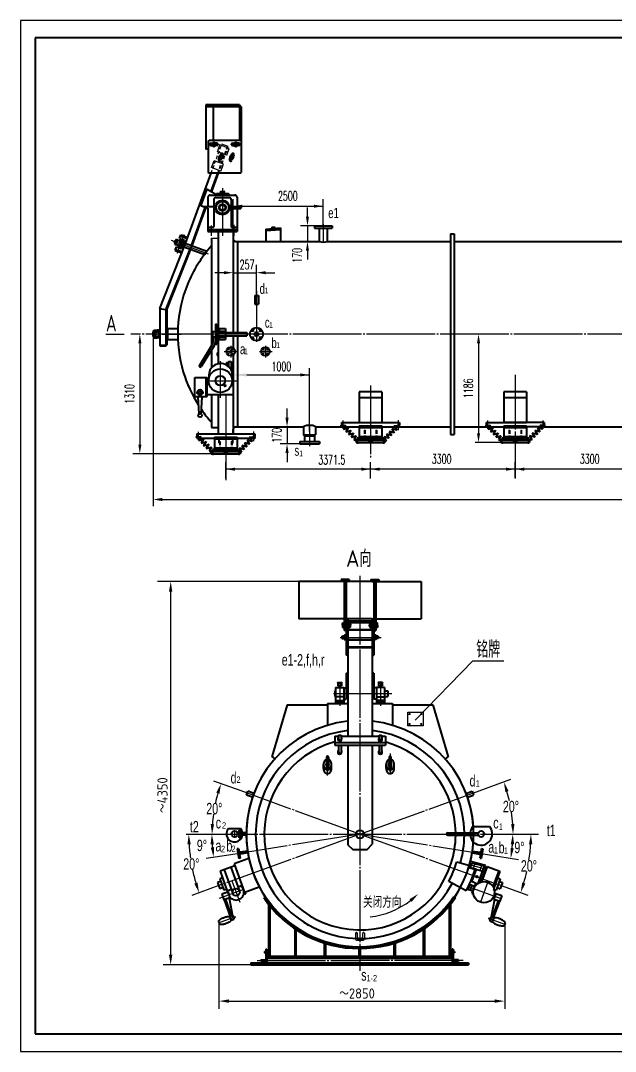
# Model space of a CAD drawing. Extents: x 102767 to 126430, y 41649 to 52939.
# Drawn here: x 102767 to 109279, y 41649 to 52939 of the extents above; entities that cross this region are included whole.
import ezdxf
from ezdxf.enums import TextEntityAlignment as Align

# ---------------------------------------------------------------- set-up
doc = ezdxf.new("R2010")
doc.units = 0
doc.header["$LTSCALE"] = 750
for name, pattern in [('CEN1', [0.825, 0.75, -0.025, 0.025, -0.025]), ('CENT3', [0.32, 0.2, -0.04, 0.04, -0.04]), ('CENTER', [1.075, 1, -0.025, 0.025, -0.025]), ('HIDDEN', [0.3125, 0.25, -0.0625]), ('HIDDEN3', [0.075, 0.05, -0.025]), ('PHANTOM', [1.125, 1, -0.025, 0.025, -0.025, 0.025, -0.025])]:
    doc.linetypes.add(name, pattern=pattern)
doc.layers.get('0').update_dxf_attribs({"linetype": 'CONTINUOUS'})
for name, color, linetype in [('4', 3, 'CONTINUOUS'), ('B', 7, 'CONTINUOUS'), ('C', 1, 'CENTER'), ('C1', 1, 'CEN1'), ('C3', 1, 'CENT3'), ('D', 4, 'PHANTOM'), ('E', 3, 'HIDDEN'), ('E3', 3, 'HIDDEN3')]:
    doc.layers.add(name, color=color, linetype=linetype)
for name, color, linetype, lineweight in [('7标注层', 4, 'CONTINUOUS', 25), ('A', 2, 'CONTINUOUS', 40), ('粗实线', 7, 'CONTINUOUS', 60), ('细实线', 3, 'CONTINUOUS', 30)]:
    doc.layers.add(name, color=color, linetype=linetype, lineweight=lineweight)
doc.styles.add('HZ', font='cztxt.shx', dxfattribs={"width": 0.7, "bigfont": 'hztxt.shx'})
doc.styles.add('TH_GBDIM', font='romans.shx', dxfattribs={"width": 0.8, "bigfont": 'gbcbig.shx'})
doc.styles.add('工程字', font='isocp.shx', dxfattribs={"bigfont": 'gbcbig.shx'})

# ---------------------------------------------------------------- blocks, each defined once
blk = doc.blocks.new('SECT3')
at = {"layer": 'B'}
blk.add_lwpolyline([(-8, 0), (-4, 0), (0, 0)], dxfattribs=at)

msp = doc.modelspace()

# ---------------------------------------------------------------- hatches: boundary and pattern name
at = {"layer": 'A'}
h = msp.add_hatch(dxfattribs=at)
h.set_pattern_fill('ANSI37', color=256, scale=40, style=0)
h.set_pattern_definition([(45, (103877.448, 47780.8376), (-3.535534, 3.535534), []), (135, (103877.448, 47780.8376), (-3.535534, -3.535534), [])])
h.paths.add_polyline_path([(104953, 51056), (104977, 51056), (104977, 51068), (104961, 51068, 0.271525)])
h.paths.add_polyline_path([(105001, 51056, 0.271525), (104993, 51068), (104977, 51068), (104977, 51056)])

# ---------------------------------------------------------------- linework, layer by layer
for p, q in [((106475, 48364), (106473, 48366)), ((106598, 48364), (106598, 48364)), ((106723, 48381), (106722, 48382)), ((108060, 48364), (108058, 48366)), ((108183, 48364), (108183, 48364)), ((108308, 48381), (108307, 48382)), ((104890, 48240), (104888, 48242)), ((105013, 48240), (105013, 48240)), ((105138, 48257), (105137, 48258))]:
    msp.add_line(p, q)
at = {"layer": '4'}
for p, q in [((126430, 52939), (102767, 52939)), ((102767, 52939), (102767, 41649)), ((102925, 41839), (102925, 52749)), ((107086, 45277), (107720, 45926)), ((107720, 45926), (108057, 45926)), ((102767, 41649), (126430, 41649))]:
    msp.add_line(p, q, dxfattribs=at)
at = {"layer": 'A'}
for p, q in [((126240, 52749), (102925, 52749)), ((102925, 52749), (102925, 41839)), ((104794, 52015), (104794, 51531)), ((105162, 52015), (104794, 52015)), ((105182, 51995), (104794, 51995)), ((104874, 51995), (104874, 51627)), ((105162, 52015), (105182, 51995)), ((105162, 52015), (105162, 51627)), ((105182, 51995), (105182, 51275)), ((104822, 51619), (104830, 51627)), ((104822, 51619), (104822, 51275)), ((105174, 51627), (104830, 51627)), ((105182, 51619), (105174, 51627)), ((104822, 51531), (104794, 51531)), ((104850, 51596), (104868, 51596)), ((104850, 51570), (104868, 51570)), ((104914, 51596), (104895, 51596)), ((104914, 51570), (104895, 51570)), ((105090, 51596), (105108, 51596)), ((105090, 51571), (105108, 51571)), ((105154, 51596), (105135, 51596)), ((105154, 51571), (105135, 51571)), ((104935, 51417), (104941, 51434)), ((104944, 51459), (104937, 51439)), ((104937, 51439), (104950, 51423)), ((104965, 51463), (104944, 51459)), ((104957, 51477), (104950, 51460)), ((104950, 51423), (104971, 51427)), ((104959, 51409), (104965, 51426)), ((104979, 51447), (104965, 51463)), ((104971, 51427), (104979, 51447)), ((104981, 51469), (104974, 51452)), ((105055, 51417), (105061, 51434)), ((105064, 51459), (105057, 51439)), ((105057, 51439), (105070, 51423)), ((105085, 51463), (105064, 51459)), ((105077, 51477), (105070, 51460)), ((105070, 51423), (105091, 51427)), ((105079, 51409), (105085, 51426)), ((105099, 51447), (105085, 51463)), ((105091, 51427), (105099, 51447)), ((105101, 51469), (105094, 51452)), ((104573, 50498), (104853, 51267)), ((104830, 51267), (104822, 51275)), ((105174, 51267), (104830, 51267)), ((104854, 51071), (104925, 51267)), ((104861, 51067), (104934, 51267)), ((105174, 51267), (105182, 51275)), ((104743, 50918), (104804, 51086)), ((104905, 51033), (104810, 51089)), ((104851, 51065), (104854, 51071)), ((104858, 51061), (104861, 51067)), ((104905, 51028), (104913, 51044)), ((104909, 51036), (105045, 51036)), ((104913, 51044), (105041, 51044)), ((104953, 51056), (105001, 51056)), ((104961, 51068), (104993, 51068)), ((104961, 51056), (104961, 51044)), ((104993, 51056), (104993, 51044)), ((105049, 51028), (105041, 51044)), ((104817, 51004), (104817, 50904)), ((104841, 51028), (105113, 51028)), ((104881, 50976), (104881, 50904)), ((104905, 51000), (105049, 51000)), ((105073, 50976), (105073, 50904)), ((105137, 51004), (105137, 50904)), ((104740, 50758), (104789, 50894)), ((104818, 50885), (104747, 50907)), ((104748, 50758), (104797, 50891)), ((104773, 50904), (104898, 50904)), ((104818, 50885), (104817, 50628)), ((104881, 50904), (104881, 50684)), ((105056, 50904), (105177, 50904)), ((105056, 50880), (105177, 50880)), ((105073, 50880), (105073, 50684)), ((105137, 50880), (105137, 50628)), ((105177, 50904), (105177, 50880)), ((104637, 50475), (104740, 50758)), ((104644, 50472), (104748, 50758)), ((104507, 50552), (104522, 50592)), ((104522, 50592), (104597, 50565)), ((104548, 50583), (104550, 50591)), ((104550, 50591), (104559, 50587)), ((104557, 50580), (104559, 50587)), ((104817, 50676), (104873, 50676)), ((104817, 50652), (105137, 50652)), ((104817, 50642), (105137, 50642)), ((104817, 50628), (105137, 50628)), ((104930, 50628), (104930, 49455)), ((104937, 50628), (105093, 50628)), ((105081, 50676), (105137, 50676)), ((105093, 50628), (105093, 49523)), ((105452, 50655), (105612, 50668)), ((105452, 50655), (105452, 50520)), ((105452, 50640), (105612, 50653)), ((105516, 50676), (105548, 50679)), ((105516, 50676), (105516, 50660)), ((105548, 50679), (105548, 50663)), ((105612, 50668), (105612, 50520)), ((105983, 50691), (105983, 50667)), ((105983, 50691), (106178, 50691)), ((105983, 50667), (106178, 50667)), ((106036, 50667), (106036, 50521)), ((106125, 50667), (106125, 50521)), ((106178, 50691), (106178, 50667)), ((107473, 50603), (107473, 48407)), ((107473, 50603), (107513, 50603)), ((107513, 50603), (107513, 48407)), ((104451, 50511), (104458, 50529)), ((104451, 50511), (104462, 50507)), ((104451, 50511), (104452, 50508)), ((104452, 50508), (104460, 50531)), ((104452, 50508), (104476, 50499)), ((104455, 50488), (104475, 50545)), ((104455, 50488), (104470, 50482)), ((104460, 50531), (104458, 50529)), ((104458, 50529), (104468, 50525)), ((104460, 50531), (104484, 50522)), ((104470, 50482), (104490, 50539)), ((104472, 50488), (104502, 50477)), ((104475, 50545), (104490, 50539)), ((104488, 50533), (104518, 50522)), ((104494, 50455), (104526, 50545)), ((104500, 50471), (104522, 50463)), ((104506, 50488), (104556, 50470)), ((104507, 50552), (104560, 50533)), ((104514, 50511), (104564, 50493)), ((104518, 50580), (104593, 50553)), ((104520, 50528), (104543, 50520)), ((104522, 50463), (104543, 50520)), ((104527, 50442), (104540, 50476)), ((104529, 50483), (104557, 50473)), ((104535, 50501), (104563, 50491)), ((104548, 50499), (104560, 50533)), ((104553, 50463), (104567, 50500)), ((104567, 50500), (104806, 50413)), ((104857, 50555), (104857, 50033)), ((104857, 50528), (104857, 49455)), ((105123, 50521), (106036, 50521)), ((105143, 50521), (105143, 49523)), ((106125, 50521), (107473, 50521)), ((107513, 50521), (110177, 50521)), ((104290, 49785), (104559, 50461)), ((104358, 49772), (104623, 50437)), ((104366, 49772), (104631, 50435)), ((104460, 50421), (104474, 50462)), ((104460, 50421), (104535, 50394)), ((104464, 50433), (104539, 50406)), ((104474, 50462), (104527, 50442)), ((104482, 50404), (104485, 50412)), ((104482, 50404), (104492, 50401)), ((104492, 50401), (104494, 50408)), ((104553, 50463), (104783, 50379)), ((104783, 50379), (104806, 50413)), ((105011, 50174), (105009, 50174)), ((104930, 50033), (104930, 49455)), ((104930, 50033), (104930, 49537)), ((105330, 49929), (105330, 49834)), ((105330, 49929), (105370, 49929)), ((105370, 49929), (105370, 49834)), ((105330, 49834), (105370, 49834)), ((104290, 49785), (104366, 49772)), ((104290, 49785), (104290, 49377)), ((104358, 49772), (104358, 49377)), ((104366, 49772), (104366, 49385)), ((104902, 49615), (104914, 49615)), ((104902, 49615), (104902, 49395)), ((104914, 49615), (104914, 49395)), ((104213, 49527), (104217, 49531)), ((104213, 49527), (104213, 49483)), ((104213, 49527), (104227, 49527)), ((104213, 49483), (104227, 49483)), ((104213, 49483), (104217, 49479)), ((104217, 49531), (104217, 49479)), ((104217, 49531), (104227, 49531)), ((104217, 49479), (104227, 49479)), ((104227, 49548), (104262, 49548)), ((104227, 49463), (104227, 49548)), ((104227, 49505), (104243, 49505)), ((104227, 49463), (104262, 49463)), ((104243, 49542), (104247, 49548)), ((104243, 49505), (104243, 49542)), ((104243, 49505), (104243, 49468)), ((104243, 49468), (104247, 49463)), ((104247, 49529), (104262, 49529)), ((104247, 49481), (104262, 49481)), ((104277, 49548), (104262, 49548)), ((104277, 49529), (104262, 49529)), ((104277, 49481), (104262, 49481)), ((104277, 49463), (104262, 49463)), ((104282, 49542), (104277, 49548)), ((104282, 49468), (104277, 49463)), ((104282, 49551), (104290, 49551)), ((104282, 49551), (104282, 49459)), ((104282, 49505), (104282, 49542)), ((104282, 49505), (104282, 49468)), ((104282, 49459), (104290, 49459)), ((104366, 49551), (104374, 49551)), ((104366, 49459), (104374, 49459)), ((104374, 49565), (104487, 49565)), ((104374, 49565), (104374, 49445)), ((104857, 49473), (104857, 49375)), ((104867, 49535), (104867, 49475)), ((104867, 49535), (104902, 49535)), ((104867, 49475), (104902, 49475)), ((104872, 49475), (104872, 49410)), ((104897, 49475), (104897, 49410)), ((104914, 49537), (105011, 49537)), ((104914, 49523), (105243, 49523)), ((104914, 49488), (105243, 49488)), ((104914, 49473), (105011, 49473)), ((104930, 49473), (104930, 49180)), ((104930, 49473), (104930, 49180)), ((104941, 49565), (105011, 49565)), ((104941, 49565), (104941, 49537)), ((104941, 49473), (104941, 49445)), ((105011, 49565), (105011, 49445)), ((105093, 49488), (105093, 49354)), ((105143, 49488), (105143, 48489)), ((105243, 49523), (105243, 49488)), ((104290, 49385), (104366, 49385)), ((104290, 49377), (104358, 49377)), ((104374, 49445), (104487, 49445)), ((104866, 49390), (104724, 49163)), ((104887, 49377), (104745, 49150)), ((104902, 49395), (104914, 49395)), ((104941, 49445), (105011, 49445)), ((104857, 49328), (104857, 49135)), ((104920, 49300), (104920, 49270)), ((104920, 49300), (104930, 49300)), ((104920, 49270), (104930, 49270)), ((104930, 49300), (104930, 49270)), ((105093, 49274), (105093, 48414)), ((105020, 49196), (105043, 49196)), ((105020, 49196), (105020, 49167)), ((105042, 49151), (105043, 49151)), ((105043, 49206), (105043, 49150)), ((105043, 49206), (105073, 49206)), ((105073, 49206), (105073, 49111)), ((104675, 49031), (104808, 49031)), ((104675, 48821), (104675, 49031)), ((104800, 48821), (104800, 49031)), ((104808, 48821), (104808, 49031)), ((104829, 49039), (104823, 48995)), ((105084, 49074), (105088, 48995)), ((104808, 48966), (104828, 48966)), ((105069, 48936), (105073, 48936)), ((105073, 48944), (105073, 48936)), ((104675, 48821), (104808, 48821)), ((104708, 48820), (104720, 48631)), ((104742, 48631), (104754, 48820)), ((104808, 48843), (105088, 48843)), ((104857, 48843), (104857, 48482)), ((104930, 48843), (104930, 48414)), ((104930, 48843), (104930, 48445)), ((106723, 48873), (106473, 48873)), ((106473, 48873), (106473, 48538)), ((106723, 48807), (106473, 48807)), ((106723, 48873), (106723, 48538)), ((108308, 48873), (108058, 48873)), ((108058, 48873), (108058, 48538)), ((108308, 48807), (108058, 48807)), ((108308, 48873), (108308, 48538)), ((104857, 48482), (104930, 48482)), ((105093, 48414), (105093, 48459)), ((105123, 48489), (105143, 48489)), ((105145, 48489), (105864, 48489)), ((105864, 48489), (105864, 48402)), ((105997, 48489), (105997, 48402)), ((105997, 48489), (106280, 48489)), ((106280, 48538), (106723, 48538)), ((106280, 48538), (106280, 48508)), ((106280, 48508), (106295, 48508)), ((106280, 48498), (106295, 48498)), ((106280, 48498), (106280, 48488)), ((106280, 48488), (106473, 48488)), ((106295, 48503), (106324, 48509)), ((106324, 48509), (106298, 48463)), ((106298, 48464), (106354, 48479)), ((106354, 48480), (106328, 48434)), ((106328, 48434), (106381, 48451)), ((106382, 48452), (106356, 48406)), ((106473, 48499), (106473, 48364)), ((106473, 48499), (106723, 48499)), ((106473, 48483), (106723, 48483)), ((106723, 48538), (106915, 48538)), ((106723, 48499), (106723, 48364)), ((106723, 48488), (106915, 48488)), ((106723, 48488), (106915, 48488)), ((106857, 48424), (106802, 48440)), ((106802, 48440), (106829, 48394)), ((106887, 48453), (106832, 48468)), ((106832, 48468), (106859, 48423)), ((106915, 48483), (106860, 48498)), ((106860, 48498), (106887, 48453)), ((106900, 48508), (106915, 48508)), ((106900, 48503), (106915, 48483)), ((106900, 48498), (106915, 48498)), ((106915, 48538), (106915, 48508)), ((106915, 48498), (106915, 48488)), ((106915, 48488), (107473, 48488)), ((107513, 48488), (107865, 48488)), ((107865, 48538), (107865, 48508)), ((107865, 48538), (108308, 48538)), ((107865, 48508), (107880, 48508)), ((107865, 48498), (107865, 48488)), ((107865, 48498), (107880, 48498)), ((107865, 48488), (108058, 48488)), ((107880, 48503), (107909, 48509)), ((107909, 48509), (107883, 48463)), ((107883, 48464), (107939, 48479)), ((107939, 48480), (107913, 48434)), ((107913, 48434), (107966, 48451)), ((107967, 48452), (107941, 48406)), ((108500, 48538), (108058, 48538)), ((108058, 48499), (108058, 48364)), ((108058, 48499), (108308, 48499)), ((108058, 48483), (108308, 48483)), ((108308, 48499), (108308, 48364)), ((108500, 48488), (108308, 48488)), ((108399, 48452), (108425, 48406)), ((108453, 48434), (108400, 48451)), ((108427, 48480), (108453, 48434)), ((108482, 48464), (108427, 48479)), ((108456, 48509), (108483, 48463)), ((108485, 48503), (108456, 48509)), ((108500, 48508), (108485, 48508)), ((108500, 48498), (108485, 48498)), ((108500, 48538), (108500, 48508)), ((108500, 48498), (108500, 48488)), ((108500, 48488), (109450, 48488)), ((104695, 48414), (104695, 48384)), ((104695, 48414), (105138, 48414)), ((104695, 48384), (104710, 48384)), ((104695, 48374), (104695, 48364)), ((104695, 48374), (104710, 48374)), ((104695, 48364), (104888, 48364)), ((104710, 48379), (104739, 48385)), ((104739, 48385), (104713, 48339)), ((104713, 48340), (104769, 48355)), ((104769, 48356), (104743, 48310)), ((104743, 48310), (104796, 48327)), ((104797, 48328), (104771, 48282)), ((104888, 48375), (105138, 48375)), ((104888, 48375), (104888, 48240)), ((104888, 48359), (105138, 48359)), ((104938, 48375), (104938, 48312)), ((105088, 48375), (105088, 48312)), ((105138, 48414), (105330, 48414)), ((105138, 48375), (105138, 48240)), ((105138, 48364), (105330, 48364)), ((105138, 48364), (105330, 48364)), ((105247, 48344), (105274, 48299)), ((105302, 48329), (105247, 48344)), ((105275, 48374), (105302, 48329)), ((105330, 48359), (105275, 48374)), ((105315, 48384), (105330, 48384)), ((105315, 48379), (105330, 48359)), ((105315, 48374), (105330, 48374)), ((105330, 48414), (105330, 48384)), ((105330, 48374), (105330, 48364)), ((105823, 48330), (106038, 48330)), ((105823, 48330), (105823, 48304)), ((105864, 48402), (105997, 48402)), ((105877, 48390), (105864, 48402)), ((105877, 48390), (105877, 48330)), ((105877, 48390), (105985, 48390)), ((105985, 48390), (105997, 48402)), ((105985, 48390), (105985, 48330)), ((106038, 48330), (106038, 48304)), ((106356, 48407), (106411, 48422)), ((106412, 48423), (106385, 48377)), ((106385, 48376), (106441, 48391)), ((106441, 48392), (106415, 48346)), ((106415, 48346), (106455, 48339)), ((106440, 48354), (106578, 48354)), ((106440, 48354), (106440, 48319)), ((106473, 48382), (106723, 48382)), ((106473, 48364), (106723, 48364)), ((106573, 48339), (106598, 48339)), ((106598, 48339), (106573, 48339)), ((106598, 48339), (106598, 48364)), ((106598, 48364), (106598, 48339)), ((106598, 48339), (106623, 48339)), ((106623, 48339), (106598, 48339)), ((106618, 48354), (106755, 48354)), ((106740, 48339), (106772, 48336)), ((106800, 48366), (106745, 48381)), ((106745, 48381), (106772, 48335)), ((106755, 48354), (106755, 48319)), ((106829, 48395), (106774, 48410)), ((106774, 48410), (106801, 48365)), ((107473, 48407), (107513, 48407)), ((107941, 48407), (107996, 48422)), ((107997, 48423), (107970, 48377)), ((107970, 48376), (108026, 48391)), ((108026, 48392), (108000, 48346)), ((108000, 48346), (108040, 48339)), ((108025, 48354), (108025, 48319)), ((108025, 48354), (108163, 48354)), ((108058, 48382), (108308, 48382)), ((108058, 48364), (108308, 48364)), ((108183, 48339), (108158, 48339)), ((108158, 48339), (108183, 48339)), ((108183, 48364), (108183, 48339)), ((108183, 48339), (108183, 48364)), ((108208, 48339), (108183, 48339)), ((108183, 48339), (108208, 48339)), ((108203, 48354), (108340, 48354)), ((108366, 48346), (108325, 48339)), ((108340, 48392), (108366, 48346)), ((108396, 48376), (108340, 48391)), ((108340, 48354), (108340, 48319)), ((108369, 48423), (108396, 48377)), ((108425, 48407), (108370, 48422)), ((104771, 48283), (104826, 48298)), ((104827, 48299), (104800, 48253)), ((104800, 48252), (104856, 48267)), ((104856, 48268), (104830, 48222)), ((104830, 48222), (104870, 48215)), ((104855, 48230), (104855, 48195)), ((104855, 48230), (104993, 48230)), ((104888, 48258), (105138, 48258)), ((104888, 48240), (105138, 48240)), ((105013, 48215), (104988, 48215)), ((104988, 48215), (105013, 48215)), ((104990, 48224), (105036, 48224)), ((105013, 48240), (105013, 48215)), ((105013, 48215), (105013, 48240)), ((105038, 48215), (105013, 48215)), ((105013, 48215), (105038, 48215)), ((105033, 48230), (105170, 48230)), ((105155, 48215), (105187, 48212)), ((105160, 48257), (105187, 48211)), ((105215, 48242), (105160, 48257)), ((105170, 48230), (105170, 48195)), ((105189, 48286), (105216, 48241)), ((105244, 48271), (105189, 48286)), ((105217, 48316), (105244, 48270)), ((105272, 48300), (105217, 48316)), ((105823, 48304), (106038, 48304)), ((106440, 48319), (106598, 48319)), ((106598, 48319), (106755, 48319)), ((108025, 48319), (108183, 48319)), ((108183, 48319), (108340, 48319)), ((104855, 48195), (105013, 48195)), ((105013, 48195), (105170, 48195)), ((106616, 46795), (105813, 46795)), ((105813, 46795), (105813, 46387)), ((106275, 46818), (106275, 46795)), ((106364, 46818), (106275, 46818)), ((106309, 46795), (106309, 46259)), ((106331, 46795), (106331, 46259)), ((106364, 46818), (106364, 46795)), ((106603, 46818), (106691, 46818)), ((106603, 46818), (106603, 46795)), ((106616, 46795), (107153, 46795)), ((106636, 46795), (106636, 46259)), ((106658, 46795), (106658, 46259)), ((106691, 46818), (106691, 46795)), ((107153, 46795), (107153, 46387)), ((106616, 46387), (105813, 46387)), ((106292, 46337), (106294, 46340)), ((106292, 46316), (106292, 46337)), ((106292, 46316), (106292, 46296)), ((106292, 46296), (106294, 46293)), ((106294, 46340), (106309, 46340)), ((106294, 46330), (106309, 46330)), ((106294, 46303), (106309, 46303)), ((106294, 46293), (106309, 46293)), ((106309, 46340), (106309, 46330)), ((106309, 46340), (106309, 46316)), ((106309, 46293), (106309, 46316)), ((106309, 46293), (106309, 46303)), ((106332, 46387), (106332, 45988)), ((106350, 46378), (106332, 46378)), ((106350, 46387), (106350, 45100)), ((106350, 46365), (106616, 46365)), ((106350, 46354), (106616, 46354)), ((106350, 46348), (106616, 46348)), ((106354, 46339), (106350, 46339)), ((106354, 46294), (106350, 46294)), ((106354, 46337), (106356, 46340)), ((106354, 46339), (106354, 46294)), ((106354, 46316), (106354, 46337)), ((106354, 46316), (106354, 46296)), ((106354, 46296), (106356, 46293)), ((106356, 46340), (106364, 46340)), ((106356, 46330), (106364, 46330)), ((106356, 46303), (106364, 46303)), ((106356, 46293), (106364, 46293)), ((106373, 46340), (106364, 46340)), ((106373, 46330), (106364, 46330)), ((106373, 46303), (106364, 46303)), ((106373, 46293), (106364, 46293)), ((106375, 46337), (106373, 46340)), ((106375, 46296), (106373, 46293)), ((106375, 46316), (106375, 46337)), ((106375, 46330), (106377, 46330)), ((106375, 46328), (106379, 46328)), ((106375, 46316), (106375, 46296)), ((106375, 46305), (106379, 46305)), ((106375, 46303), (106377, 46303)), ((106377, 46330), (106377, 46316)), ((106377, 46330), (106379, 46328)), ((106377, 46303), (106377, 46316)), ((106377, 46303), (106379, 46305)), ((106379, 46328), (106379, 46316)), ((106379, 46305), (106379, 46316)), ((106589, 46330), (106587, 46328)), ((106587, 46328), (106587, 46316)), ((106592, 46328), (106587, 46328)), ((106587, 46305), (106587, 46316)), ((106589, 46303), (106587, 46305)), ((106592, 46305), (106587, 46305)), ((106589, 46330), (106589, 46316)), ((106592, 46330), (106589, 46330)), ((106589, 46303), (106589, 46316)), ((106592, 46303), (106589, 46303)), ((106592, 46337), (106594, 46340)), ((106592, 46316), (106592, 46337)), ((106592, 46316), (106592, 46296)), ((106592, 46296), (106594, 46293)), ((106594, 46340), (106602, 46340)), ((106594, 46330), (106602, 46330)), ((106594, 46303), (106602, 46303)), ((106594, 46293), (106602, 46293)), ((106611, 46340), (106602, 46340)), ((106611, 46330), (106602, 46330)), ((106611, 46303), (106602, 46303)), ((106611, 46293), (106602, 46293)), ((106613, 46337), (106611, 46340)), ((106613, 46296), (106611, 46293)), ((106613, 46339), (106613, 46294)), ((106613, 46339), (106616, 46339)), ((106613, 46316), (106613, 46337)), ((106613, 46316), (106613, 46296)), ((106613, 46294), (106616, 46294)), ((106616, 46387), (106616, 45100)), ((106616, 46387), (107153, 46387)), ((106616, 46387), (106634, 46387)), ((106616, 46378), (106634, 46378)), ((106634, 46387), (106634, 45988)), ((106658, 46340), (106658, 46330)), ((106658, 46340), (106658, 46316)), ((106673, 46340), (106658, 46340)), ((106673, 46330), (106658, 46330)), ((106658, 46293), (106658, 46316)), ((106658, 46293), (106658, 46303)), ((106673, 46303), (106658, 46303)), ((106673, 46293), (106658, 46293)), ((106675, 46337), (106673, 46340)), ((106675, 46296), (106673, 46293)), ((106675, 46316), (106675, 46337)), ((106675, 46316), (106675, 46296)), ((106284, 46197), (106308, 46197)), ((106284, 46197), (106284, 46170)), ((106308, 46204), (106310, 46207)), ((106308, 46183), (106308, 46204)), ((106308, 46183), (106308, 46163)), ((106331, 46259), (106309, 46259)), ((106310, 46207), (106318, 46207)), ((106310, 46197), (106318, 46197)), ((106327, 46207), (106318, 46207)), ((106327, 46197), (106318, 46197)), ((106329, 46204), (106327, 46207)), ((106329, 46205), (106329, 46161)), ((106329, 46205), (106332, 46205)), ((106329, 46183), (106329, 46204)), ((106329, 46183), (106329, 46163)), ((106350, 46271), (106616, 46271)), ((106350, 46265), (106616, 46265)), ((106638, 46205), (106634, 46205)), ((106636, 46259), (106658, 46259)), ((106638, 46204), (106640, 46207)), ((106638, 46205), (106638, 46161)), ((106638, 46183), (106638, 46204)), ((106638, 46183), (106638, 46163)), ((106640, 46207), (106648, 46207)), ((106640, 46197), (106648, 46197)), ((106657, 46207), (106648, 46207)), ((106657, 46197), (106648, 46197)), ((106659, 46204), (106657, 46207)), ((106659, 46183), (106659, 46204)), ((106683, 46197), (106659, 46197)), ((106659, 46183), (106659, 46163)), ((106683, 46197), (106683, 46170)), ((106284, 46170), (106308, 46170)), ((106308, 46163), (106310, 46160)), ((106310, 46170), (106318, 46170)), ((106310, 46160), (106318, 46160)), ((106327, 46170), (106318, 46170)), ((106327, 46160), (106318, 46160)), ((106329, 46163), (106327, 46160)), ((106329, 46161), (106332, 46161)), ((106350, 46162), (106616, 46162)), ((106350, 46156), (106616, 46156)), ((106350, 46079), (106616, 46079)), ((106350, 46073), (106616, 46073)), ((106638, 46161), (106634, 46161)), ((106638, 46163), (106640, 46160)), ((106640, 46170), (106648, 46170)), ((106640, 46160), (106648, 46160)), ((106657, 46170), (106648, 46170)), ((106657, 46160), (106648, 46160)), ((106659, 46163), (106657, 46160)), ((106683, 46170), (106659, 46170)), ((106350, 45997), (106332, 45997)), ((106350, 45988), (106332, 45988)), ((106616, 45997), (106634, 45997)), ((106616, 45988), (106634, 45988)), ((106332, 45791), (106332, 45505)), ((106332, 45791), (106350, 45791)), ((106616, 45791), (106616, 45519)), ((106634, 45791), (106616, 45791)), ((106634, 45791), (106634, 45505)), ((106216, 45634), (106216, 45492)), ((106216, 45634), (106305, 45634)), ((106237, 45689), (106284, 45689)), ((106237, 45689), (106237, 45684)), ((106237, 45684), (106284, 45684)), ((106241, 45684), (106241, 45653)), ((106241, 45653), (106281, 45653)), ((106250, 45639), (106272, 45639)), ((106250, 45639), (106250, 45634)), ((106253, 45653), (106253, 45639)), ((106268, 45653), (106268, 45639)), ((106272, 45639), (106272, 45634)), ((106281, 45684), (106281, 45653)), ((106284, 45689), (106284, 45684)), ((106305, 45634), (106305, 45492)), ((106305, 45629), (106332, 45629)), ((106662, 45629), (106634, 45629)), ((106662, 45634), (106662, 45492)), ((106750, 45634), (106662, 45634)), ((106729, 45689), (106682, 45689)), ((106682, 45689), (106682, 45684)), ((106729, 45684), (106682, 45684)), ((106686, 45684), (106686, 45653)), ((106726, 45653), (106686, 45653)), ((106717, 45639), (106695, 45639)), ((106695, 45639), (106695, 45634)), ((106698, 45653), (106698, 45639)), ((106713, 45653), (106713, 45639)), ((106717, 45639), (106717, 45634)), ((106726, 45684), (106726, 45653)), ((106729, 45689), (106729, 45684)), ((106750, 45634), (106750, 45492)), ((106207, 45596), (106209, 45598)), ((106207, 45596), (106207, 45538)), ((106207, 45538), (106209, 45536)), ((106209, 45598), (106209, 45536)), ((106209, 45598), (106216, 45598)), ((106209, 45536), (106216, 45536)), ((106305, 45532), (106216, 45532)), ((106305, 45505), (106332, 45505)), ((106332, 45519), (106350, 45519)), ((106634, 45519), (106616, 45519)), ((106662, 45505), (106634, 45505)), ((106662, 45532), (106750, 45532)), ((106750, 45598), (106786, 45598)), ((106750, 45536), (106786, 45536)), ((106786, 45598), (106786, 45536)), ((105685, 45444), (105519, 44874)), ((105685, 45444), (106128, 45444)), ((106128, 45460), (106350, 45460)), ((106128, 45460), (106128, 45221)), ((106216, 45492), (106216, 45460)), ((106216, 45492), (106305, 45492)), ((106216, 45476), (106305, 45476)), ((106305, 45492), (106305, 45460)), ((106616, 45460), (106838, 45460)), ((106662, 45492), (106662, 45460)), ((106750, 45492), (106662, 45492)), ((106750, 45492), (106662, 45492)), ((106750, 45476), (106662, 45476)), ((106750, 45492), (106750, 45460)), ((106838, 45460), (106838, 45221)), ((106838, 45444), (107282, 45444)), ((107282, 45444), (107448, 44874)), ((106206, 45100), (106248, 45100)), ((106206, 45100), (106206, 45001)), ((106248, 45113), (106275, 45113)), ((106248, 45113), (106248, 45065)), ((106275, 45113), (106275, 45066)), ((106275, 45100), (106692, 45100)), ((106692, 45113), (106692, 45063)), ((106692, 45113), (106718, 45113)), ((106718, 45113), (106718, 45063)), ((106718, 45100), (106761, 45100)), ((106761, 45100), (106761, 45001)), ((106206, 45032), (106761, 45032)), ((106206, 45001), (106761, 45001)), ((106248, 45001), (106248, 44921)), ((106275, 45001), (106275, 44921)), ((106350, 45001), (106350, 43910)), ((106616, 45001), (106616, 43917)), ((106692, 45001), (106692, 44921)), ((106718, 45001), (106718, 44921)), ((105519, 44878), (105552, 44854)), ((106117, 44873), (106117, 44737)), ((106137, 44873), (106137, 44737)), ((106802, 44873), (106802, 44737)), ((106822, 44873), (106822, 44737)), ((107448, 44878), (107414, 44854)), ((106083, 44746), (106083, 44791)), ((106171, 44746), (106171, 44791)), ((106768, 44746), (106768, 44791)), ((106857, 44746), (106857, 44791)), ((105240, 44456), (105255, 44498)), ((105321, 44474), (105255, 44498)), ((107646, 44474), (107712, 44498)), ((107712, 44498), (107727, 44456)), ((105306, 44432), (105240, 44456)), ((107661, 44432), (107727, 44456)), ((105043, 44089), (105174, 44089)), ((105161, 43988), (105161, 44071)), ((105177, 44071), (105161, 44071)), ((105177, 43988), (105177, 44071)), ((105238, 44043), (105177, 44043)), ((107443, 44043), (107780, 44043)), ((107720, 44112), (107900, 44112)), ((105177, 43988), (105161, 43988)), ((105238, 44016), (105177, 44016)), ((107443, 44016), (107780, 44016)), ((105143, 43868), (105139, 43867)), ((105139, 43867), (105143, 43840)), ((105154, 43870), (105143, 43868)), ((105143, 43840), (105155, 43763)), ((105154, 43870), (105171, 43766)), ((105171, 43829), (105161, 43828)), ((105171, 43809), (105164, 43808)), ((105252, 43842), (105171, 43829)), ((105255, 43822), (105171, 43809)), ((106350, 43910), (106406, 43861)), ((106406, 43861), (106561, 43861)), ((106561, 43861), (106616, 43917)), ((107712, 43822), (107796, 43809)), ((107715, 43842), (107796, 43829)), ((107812, 43870), (107796, 43766)), ((107796, 43829), (107806, 43828)), ((107796, 43809), (107803, 43808)), ((107823, 43840), (107811, 43763)), ((107812, 43870), (107823, 43868)), ((107823, 43868), (107828, 43867)), ((107828, 43867), (107823, 43840)), ((105267, 43761), (105104, 43702)), ((105104, 43702), (105218, 43389)), ((105171, 43766), (105155, 43763)), ((107542, 43725), (107696, 43681)), ((107707, 43712), (107686, 43655)), ((107857, 43686), (107692, 43727)), ((107842, 43679), (107707, 43712)), ((107796, 43766), (107811, 43763)), ((105112, 43680), (104951, 43622)), ((104951, 43622), (105030, 43405)), ((104994, 43637), (105089, 43378)), ((105069, 43665), (105164, 43405)), ((107821, 43621), (107686, 43655)), ((107755, 43643), (107688, 43660)), ((107755, 43643), (107705, 43505)), ((107842, 43679), (107772, 43486)), ((107860, 43656), (107804, 43502)), ((107874, 43673), (107813, 43505)), ((107837, 43664), (107867, 43653)), ((107857, 43686), (107847, 43660)), ((107874, 43673), (108015, 43622)), ((108003, 43626), (107939, 43453)), ((108015, 43622), (107948, 43437)), ((104958, 43510), (104924, 43498)), ((104924, 43498), (104949, 43430)), ((104978, 43550), (104947, 43539)), ((104947, 43539), (104993, 43414)), ((107646, 43407), (107455, 43509)), ((107681, 43479), (107662, 43427)), ((107681, 43479), (107736, 43459)), ((107694, 43474), (107736, 43459)), ((107695, 43508), (107705, 43505)), ((107697, 43515), (107707, 43511)), ((107765, 43480), (107707, 43509)), ((107746, 43485), (107708, 43381)), ((107746, 43485), (107763, 43479)), ((108019, 43539), (107974, 43414)), ((107989, 43550), (108019, 43539)), ((108009, 43510), (108042, 43498)), ((108042, 43498), (108018, 43430)), ((104983, 43442), (104949, 43430)), ((105035, 43394), (104970, 43370)), ((104970, 43370), (104993, 43308)), ((105023, 43425), (104993, 43414)), ((105073, 43421), (105030, 43405)), ((105035, 43394), (105057, 43331)), ((105036, 43388), (105041, 43390)), ((105191, 43464), (105148, 43448)), ((105380, 43449), (105211, 43387)), ((105211, 43387), (105219, 43366)), ((105231, 43371), (105219, 43366)), ((105223, 43391), (105231, 43371)), ((107662, 43427), (107717, 43407)), ((107675, 43422), (107717, 43407)), ((107708, 43469), (107689, 43417)), ((107708, 43381), (107725, 43374)), ((107943, 43425), (107974, 43414)), ((107972, 43379), (107949, 43317)), ((107956, 43379), (107970, 43374)), ((107972, 43379), (108036, 43356)), ((107984, 43442), (108018, 43430)), ((105057, 43331), (104993, 43308)), ((104997, 43309), (105063, 43127)), ((105009, 43314), (105076, 43131)), ((105049, 43328), (105086, 43135)), ((105060, 43338), (105055, 43336)), ((105445, 43345), (105429, 43333)), ((105446, 43344), (105429, 43333)), ((105482, 43260), (105482, 42693)), ((107475, 43260), (107475, 42693)), ((107511, 43345), (107528, 43333)), ((107957, 43314), (107920, 43121)), ((107997, 43299), (107930, 43117)), ((107937, 43327), (107951, 43322)), ((108009, 43295), (107943, 43112)), ((107949, 43317), (108013, 43293)), ((108036, 43356), (108013, 43293)), ((105086, 43135), (105059, 43125)), ((105086, 43135), (105101, 43093)), ((105496, 43243), (105496, 42693)), ((107461, 43243), (107461, 42693)), ((104933, 43073), (104944, 43042)), ((105059, 43125), (105074, 43083)), ((105101, 43093), (105074, 43083)), ((105095, 43129), (105089, 43127)), ((105104, 43125), (105091, 43120)), ((105095, 43129), (105105, 43104)), ((105109, 43112), (105096, 43108)), ((105105, 43104), (105098, 43102)), ((105104, 43125), (105109, 43112)), ((107902, 43111), (107898, 43098)), ((107898, 43098), (107910, 43094)), ((107911, 43115), (107902, 43090)), ((107902, 43111), (107915, 43106)), ((107902, 43090), (107908, 43087)), ((107920, 43121), (107905, 43079)), ((107905, 43079), (107932, 43069)), ((107911, 43115), (107917, 43112)), ((107920, 43121), (107947, 43111)), ((107947, 43111), (107932, 43069)), ((108073, 43059), (108062, 43028)), ((105769, 42992), (105769, 42695)), ((105782, 42984), (105782, 42695)), ((107175, 42984), (107175, 42695)), ((107188, 42992), (107188, 42695)), ((106090, 42827), (106090, 42693)), ((106104, 42823), (106104, 42693)), ((106853, 42823), (106853, 42693)), ((106867, 42827), (106867, 42693)), ((105439, 42741), (105439, 42728)), ((105439, 42741), (105452, 42741)), ((105439, 42728), (105452, 42728)), ((105452, 42768), (105463, 42768)), ((105452, 42768), (105452, 42623)), ((105463, 42768), (105463, 42623)), ((105463, 42741), (105479, 42741)), ((105463, 42728), (105479, 42728)), ((105463, 42693), (107491, 42693)), ((105466, 42693), (105466, 42671)), ((106472, 42775), (106472, 42693)), ((106485, 42775), (106485, 42693)), ((107494, 42741), (107478, 42741)), ((107494, 42728), (107478, 42728)), ((107491, 42693), (107491, 42671)), ((107494, 42768), (107494, 42623)), ((107505, 42768), (107494, 42768)), ((107505, 42768), (107505, 42623)), ((107518, 42741), (107505, 42741)), ((107518, 42728), (107505, 42728)), ((107518, 42741), (107518, 42728)), ((105289, 42618), (105289, 42596)), ((105289, 42618), (107671, 42618)), ((105289, 42596), (107671, 42596)), ((105396, 42653), (105396, 42636)), ((105396, 42653), (105452, 42653)), ((105396, 42636), (105452, 42636)), ((105452, 42623), (105463, 42623)), ((105463, 42671), (107491, 42671)), ((107505, 42623), (107494, 42623)), ((107561, 42653), (107505, 42653)), ((107561, 42636), (107505, 42636)), ((107561, 42653), (107561, 42636)), ((107671, 42618), (107671, 42596)), ((102925, 41839), (126240, 41839))]:
    msp.add_line(p, q, dxfattribs=at)
for points in [[(104900, 51572), (104900, 51594), (104882, 51604), (104863, 51594), (104863, 51572), (104882, 51562)], [(105140, 51573), (105140, 51594), (105122, 51605), (105103, 51594), (105103, 51573), (105122, 51562)]]:
    msp.add_lwpolyline(points, close=True, dxfattribs=at)
for points in [[(106598, 48364, 0.414214), (106573, 48339), (106598, 48339)], [(108183, 48364, 0.414214), (108158, 48339), (108183, 48339)], [(105013, 48240, 0.414214), (104988, 48215), (105013, 48215)]]:
    msp.add_lwpolyline(points, format="xyb", close=True, dxfattribs=at)
for points in [[(106117, 44845, 0.048793), (106111, 44843, 0.104957), (106096, 44830, 0.088923), (106086, 44813, 0.080167), (106083, 44791, 0.080167), (106086, 44769, 0.088923), (106096, 44752, 0.104957), (106111, 44740, 0.048793), (106117, 44737, 0.120011)], [(106137, 44737, 0.048793), (106144, 44740, 0.104957), (106158, 44752, 0.088923), (106168, 44769, 0.080167), (106171, 44791, 0.080167), (106168, 44813, 0.088923), (106158, 44830, 0.104957), (106144, 44843, 0.048793), (106137, 44845, 0.120011)], [(106802, 44845, 0.048793), (106796, 44843, 0.104957), (106781, 44830, 0.088923), (106772, 44813, 0.080167), (106768, 44791, 0.080167), (106772, 44769, 0.088923), (106781, 44752, 0.104957), (106796, 44740, 0.048793), (106802, 44737, 0.120011)], [(106822, 44737, 0.048793), (106829, 44740, 0.104957), (106844, 44752, 0.088923), (106853, 44769, 0.080167), (106857, 44791, 0.080167), (106853, 44813, 0.088923), (106844, 44830, 0.104957), (106829, 44843, 0.048793), (106822, 44845, 0.120011)], [(106083, 44746, 0.080167), (106086, 44725, 0.088923), (106096, 44707, 0.104957), (106111, 44695, 0.120011), (106127, 44691, 0.120011)], [(106117, 44813, 0.085176), (106113, 44804, 0.080167), (106110, 44791, 0.080167), (106113, 44778, 0.085176), (106117, 44770, 0.104957)], [(106127, 44691, 0.120011), (106144, 44695, 0.104957), (106158, 44707, 0.088923), (106168, 44725, 0.080167), (106171, 44746, 0.080167)], [(106137, 44770, 0.085176), (106142, 44778, 0.080167), (106144, 44791, 0.080167), (106142, 44804, 0.085176), (106137, 44813, 0.104957)], [(106768, 44746, 0.080167), (106772, 44725, 0.088923), (106781, 44707, 0.104957), (106796, 44695, 0.120011), (106812, 44691, 0.120011)], [(106802, 44813, 0.085176), (106798, 44804, 0.080167), (106796, 44791, 0.080167), (106798, 44778, 0.085176), (106802, 44770, 0.104957)], [(106812, 44691, 0.120011), (106829, 44695, 0.104957), (106844, 44707, 0.088923), (106853, 44725, 0.080167), (106857, 44746, 0.080167)], [(106822, 44770, 0.085176), (106827, 44778, 0.080167), (106829, 44791, 0.080167), (106827, 44804, 0.085176), (106822, 44813, 0.104957)], [(104933, 43073, -0.071441), (104943, 43086, -0.05781), (104964, 43102, -0.044355), (104995, 43116, -0.044355), (105027, 43125, -0.05781), (105053, 43126, -0.024823), (105059, 43125, -0.193278)], [(105074, 43083, -0.024876), (105070, 43079, -0.05781), (105050, 43063, -0.044355), (105019, 43049, -0.044355), (104987, 43040, -0.05781), (104961, 43039, -0.071397), (104944, 43042, -0.193278)], [(107932, 43069, 0.024876), (107936, 43064, 0.05781), (107957, 43049, 0.044355), (107987, 43035, 0.044355), (108020, 43026, 0.05781), (108045, 43024, 0.071397), (108062, 43028, 0.193278)], [(108073, 43059, 0.071441), (108063, 43072, 0.05781), (108042, 43087, 0.044355), (108011, 43102, 0.044355), (107979, 43110, 0.05781), (107953, 43112, 0.024823), (107947, 43111, 0.193278)]]:
    msp.add_lwpolyline(points, format="xyb", dxfattribs=at)
for centre, radius in [((104882, 51583), 18.4), ((105122, 51583), 18.4), ((104958, 51443), 18.4), ((104958, 51443), 10.2), ((105078, 51443), 18.4), ((105078, 51443), 10.2), ((104977, 50892), 80), ((105350, 49505), 72.5), ((105350, 49505), 22.5), ((105067, 49314), 47.5), ((105447, 49314), 47.5), ((105067, 49314), 8.75), ((104954, 48995), 129), ((104954, 48995), 52.5), ((104731, 48867), 30), ((105004, 48940), 8.75), ((104731, 48865), 15), ((104732, 48615), 20), ((106340, 48457), 1.75), ((107925, 48457), 1.75), ((108441, 48457), 1.75), ((104755, 48333), 1.75), ((106455, 48339), 5), ((106741, 48339), 5), ((108040, 48339), 5), ((108326, 48339), 5), ((104870, 48215), 5), ((105156, 48215), 5), ((105109, 44030), 33.3), ((106483, 44027), 45.5), ((107810, 44030), 33.3), ((107840, 43392), 116), ((107762, 43562), 8.87), ((105126, 43392), 39.8)]:
    msp.add_circle(centre, radius, dxfattribs=at)
for centre, radius, start, end in [((104850, 51583), 12.8, 90, 270), ((104914, 51583), 12.8, 270, 90), ((104914, 51583), 12.8, 270, 90), ((104969, 51473), 12.8, 340, 160), ((105090, 51583), 12.8, 90, 270), ((105089, 51473), 12.8, 340, 160), ((105154, 51583), 12.8, 270, 90), ((104947, 51413), 12.8, 160, 340), ((105067, 51413), 12.8, 160, 340), ((104808, 51084), 4.8, 70, 160), ((104967, 51055), 14.3, 115.928, 176.6919), ((104986, 51055), 14.3, 3.3081, 64.072), ((104841, 51004), 24, 90, 180), ((104905, 50976), 24, 90, 180), ((105049, 50976), 24, 0, 90), ((105113, 51004), 24, 0, 90), ((104750, 50915), 8, 160, 250), ((104873, 50684), 8, 270, 0), ((105081, 50684), 8, 180, 270), ((105932, 49505), 1445, 138.0685, 157.8931), ((105123, 50551), 30, 180, 270), ((106081, 50646), 133, 250.4577, 289.5423), ((105932, 49505), 1445, 157.8931, 196.6902), ((104256, 49538), 12.4, 131.9603, 228.0397), ((104315, 49505), 72, 160.5288, 180), ((104315, 49505), 72, 180, 199.4712), ((104256, 49472), 12.4, 131.9603, 228.0397), ((104269, 49538), 12.4, 311.9603, 48.0397), ((104210, 49505), 72, 0, 19.4712), ((104210, 49505), 72, 340.5288, 0), ((104269, 49472), 12.4, 311.9603, 48.0397), ((104834, 49410), 37.5, 328, 0), ((104834, 49410), 62.5, 328, 0), ((104735, 49157), 12.5, 148, 328), ((104957, 49054), 129, 356.0503, 186.5547), ((105932, 49505), 1445, 196.6902, 212.5827), ((105932, 49505), 1445, 214.8208, 221.9315), ((105123, 48459), 30, 90, 180), ((105931, 48372), 135, 60.3695, 119.6305), ((106295, 48503), 5, 269.4464, 90.5536), ((106900, 48503), 5, 90.6647, 269.3353), ((107880, 48503), 5, 269.4464, 90.5536), ((108486, 48503), 5, 89.4464, 270.5536), ((104710, 48379), 5, 269.4464, 90.5536), ((105315, 48379), 5, 90.6647, 269.3353), ((106598, 48339), 25, 90, 180), ((106598, 48339), 25, 0, 90), ((106598, 48339), 25, 0, 90), ((108183, 48339), 25, 90, 180), ((108183, 48339), 25, 0, 90), ((108183, 48339), 25, 0, 90), ((105013, 48215), 25, 90, 180), ((105013, 48215), 25, 0, 90), ((105013, 48215), 25, 0, 90), ((106299, 46335), 6.89, 131.9603, 228.0397), ((106332, 46316), 39.9, 160.5288, 180), ((106332, 46316), 39.9, 180, 199.4712), ((106299, 46298), 6.89, 131.9603, 228.0397), ((106361, 46335), 6.89, 131.9603, 228.0397), ((106394, 46316), 39.9, 160.5288, 180), ((106394, 46316), 39.9, 180, 199.4712), ((106361, 46298), 6.89, 131.9603, 228.0397), ((106368, 46335), 6.89, 311.9603, 48.0397), ((106335, 46316), 39.9, 0, 19.4712), ((106335, 46316), 39.9, 340.5288, 0), ((106368, 46298), 6.89, 311.9603, 48.0397), ((106598, 46335), 6.89, 131.9603, 228.0397), ((106631, 46316), 39.9, 160.5288, 180), ((106631, 46316), 39.9, 180, 199.4712), ((106598, 46298), 6.89, 131.9603, 228.0397), ((106606, 46335), 6.89, 311.9603, 48.0397), ((106573, 46316), 39.9, 0, 19.4712), ((106573, 46316), 39.9, 340.5288, 0), ((106606, 46298), 6.89, 311.9603, 48.0397), ((106668, 46335), 6.89, 311.9603, 48.0397), ((106635, 46316), 39.9, 0, 19.4712), ((106635, 46316), 39.9, 340.5288, 0), ((106668, 46298), 6.89, 311.9603, 48.0397), ((106315, 46202), 6.89, 131.9603, 228.0397), ((106348, 46183), 39.9, 160.5288, 180), ((106348, 46183), 39.9, 180, 199.4712), ((106322, 46202), 6.89, 311.9603, 48.0397), ((106289, 46183), 39.9, 0, 19.4712), ((106289, 46183), 39.9, 340.5288, 0), ((106645, 46202), 6.89, 131.9603, 228.0397), ((106678, 46183), 39.9, 160.5288, 180), ((106678, 46183), 39.9, 180, 199.4712), ((106652, 46202), 6.89, 311.9603, 48.0397), ((106619, 46183), 39.9, 0, 19.4712), ((106619, 46183), 39.9, 340.5288, 0), ((106315, 46165), 6.89, 131.9603, 228.0397), ((106322, 46165), 6.89, 311.9603, 48.0397), ((106645, 46165), 6.89, 131.9603, 228.0397), ((106652, 46165), 6.89, 311.9603, 48.0397), ((106257, 45643), 3.77, 180, 270), ((106257, 45643), 3.77, 270, 0), ((106264, 45643), 3.77, 180, 270), ((106264, 45643), 3.77, 270, 0), ((106702, 45643), 3.77, 180, 270), ((106702, 45643), 3.77, 270, 0), ((106710, 45643), 3.77, 180, 270), ((106710, 45643), 3.77, 270, 0), ((106483, 44027), 1245, 96.1341, 83.8659), ((106483, 44027), 1143, 96.6839, 331.9275), ((106261, 45070), 22.2, 124.1602, 50.3206), ((106262, 45069), 13.3, 199.1383, 340.8617), ((106483, 44027), 1143, 0.8193, 83.3161), ((106706, 45068), 22.2, 128.6865, 54.9044), ((106705, 45065), 13.3, 187.9414, 352.0586), ((106483, 44027), 1048, 105.3402, 342.3111), ((106261, 44926), 22.2, 124.1602, 50.3206), ((106706, 44925), 22.2, 128.6865, 54.9044), ((106483, 44027), 1048, 0.8939, 74.6598), ((106127, 44873), 9.98, 0, 180), ((106262, 44925), 13.3, 199.1383, 340.8617), ((106705, 44923), 13.3, 187.9414, 352.0586), ((106812, 44873), 9.98, 0, 180), ((106127, 44737), 9.98, 180, 0), ((106812, 44737), 9.98, 180, 0), ((106483, 44027), 1245, 150, 331.9275), ((106483, 44027), 1245, 3.8929, 30), ((105109, 44030), 88.7, 137.7221, 351.0107), ((105109, 44030), 88.7, 8.9893, 42.2779), ((107443, 44030), 13.9, 90, 270), ((107810, 44030), 122, 137.7221, 173.475), ((107810, 44030), 122, 186.525, 42.2779), ((106483, 44027), 1245, 183.9383, 195.9275), ((106483, 44027), 1048, 342.3111, 359.3781), ((106483, 44027), 1143, 344.0725, 359.4299), ((106483, 44027), 1245, 344.0725, 356.0617), ((106483, 44027), 1101, 331.9275, 344.0725), ((106483, 44027), 1317, 331.9275, 342.936), ((105126, 43392), 85.4, 167.5816, 52.4184), ((106478, 44040), 1265, 213.9881, 326.0288), ((106478, 44040), 1245, 213.9719, 326.0453), ((106483, 44027), 1143, 236.5294, 240.4706), ((106483, 44027), 1143, 245.5294, 249.4706)]:
    msp.add_arc(centre, radius, start, end, dxfattribs=at)
for points in [[(104909, 44482), (104944, 44470), (104961, 44581)], [(104885, 44137), (104848, 44139), (104863, 44027)], [(104593, 43916), (104630, 43917), (104608, 44027)], [(104885, 43886), (104849, 43881), (104881, 43773)], [(104704, 43497), (104669, 43485), (104721, 43386)]]:
    msp.add_solid(points, dxfattribs=at)
at = {"layer": 'B'}
for p, q in [((105093, 50626), (105093, 50982)), ((106081, 50907), (106081, 50982)), ((106081, 50693), (106081, 50982)), ((105193, 50907), (106083, 50907)), ((105908, 50791), (105908, 50891)), ((105093, 50622), (105093, 50783)), ((106012, 50691), (105833, 50691)), ((105908, 50691), (105908, 50521)), ((104857, 50555), (104930, 50555)), ((105989, 50521), (105833, 50521)), ((105908, 50421), (105908, 50321)), ((105350, 49929), (105350, 50264)), ((104993, 50178), (104893, 50178)), ((105093, 50178), (105350, 50178)), ((105450, 50178), (105550, 50178)), ((104218, 49505), (104218, 47619)), ((104315, 49505), (104525, 49505)), ((104487, 49565), (104487, 49445)), ((104072, 49405), (104072, 48295)), ((107781, 49405), (107781, 48419)), ((105143, 48664), (105143, 49133)), ((105931, 48439), (105931, 49133)), ((105243, 49058), (105931, 49058)), ((105684, 48589), (105684, 48689)), ((105013, 48503), (105013, 47905)), ((105864, 48489), (105609, 48489)), ((105684, 48489), (105684, 48304)), ((105823, 48304), (105609, 48304)), ((108025, 48319), (107745, 48319)), ((104863, 48195), (103997, 48195)), ((105013, 47924), (105013, 48101)), ((105684, 48204), (105684, 48104)), ((106598, 47924), (106598, 48101)), ((108183, 47932), (108183, 48101)), ((108183, 48014), (108183, 48101)), ((106598, 48026), (105012, 48026)), ((109768, 48026), (106570, 48026)), ((104318, 47694), (118382, 47694)), ((106928, 46795), (104264, 46795)), ((104410, 42707), (104410, 46685)), ((107787, 44502), (108136, 44629)), ((108080, 44027), (108242, 44027)), ((108080, 44027), (108239, 44027)), ((108080, 44027), (108438, 44027)), ((107900, 43803), (108218, 43752)), ((108030, 43464), (108320, 43359)), ((104938, 43058), (104938, 42116)), ((108068, 43043), (108068, 42116)), ((105291, 42596), (104327, 42596)), ((105049, 42199), (107957, 42199))]:
    msp.add_line(p, q, dxfattribs=at)
for radius, start, end in [(1676, 12.6244, 16.2074), (1620, 163.9221, 167.7482), (1676, 3.7926, 8.2785), (1620, 172.2362, 176.0779), (1875, 183.3883, 188.0673), (1623, 183.9162, 185.0838), (1673, 354.7992, 356.2008), (1872, 351.2987, 356.6047), (1875, 191.9443, 196.6117), (1872, 343.3953, 347.4057), (913, 276.9632, 307.2984)]:
    msp.add_arc((106483, 44027), radius, start, end, dxfattribs=at)
for points in [[(105193, 50923), (105193, 50890), (105093, 50907)], [(105981, 50923), (105981, 50890), (106081, 50907)], [(105891, 50791), (105924, 50791), (105908, 50691)], [(105891, 50421), (105924, 50421), (105908, 50521)], [(104993, 50195), (104993, 50161), (105093, 50178)], [(105450, 50195), (105450, 50161), (105350, 50178)], [(104056, 49405), (104089, 49405), (104072, 49505)], [(107764, 49405), (107798, 49405), (107781, 49505)], [(105243, 49075), (105243, 49042), (105092, 49058)], [(105831, 49075), (105831, 49042), (105931, 49058)], [(105667, 48589), (105701, 48589), (105684, 48489)], [(107764, 48419), (107798, 48419), (107781, 48319)], [(104056, 48295), (104089, 48295), (104072, 48195)], [(105667, 48204), (105701, 48204), (105684, 48304)], [(105113, 48043), (105113, 48009), (105013, 48026)], [(106498, 48043), (106498, 48009), (106598, 48026)], [(106698, 48043), (106698, 48009), (106598, 48026)], [(108083, 48043), (108083, 48009), (108183, 48026)], [(108283, 48043), (108283, 48009), (108183, 48026)], [(104317, 47711), (104317, 47677), (104217, 47694)], [(104391, 46685), (104428, 46685), (104410, 46795)], [(108075, 44489), (108110, 44501), (108058, 44600)], [(108174, 44139), (108137, 44137), (108159, 44027)], [(104846, 43916), (104883, 43917), (104861, 44027)], [(108134, 43917), (108171, 43916), (108156, 44027)], [(108333, 43917), (108370, 43916), (108355, 44027)], [(108167, 43873), (108131, 43878), (108135, 43765)], [(108294, 43486), (108259, 43498), (108242, 43387)], [(107024, 43315), (107049, 43287), (107121, 43373)], [(104391, 42707), (104428, 42707), (104410, 42596)]]:
    msp.add_solid(points, dxfattribs=at)
at = {"layer": 'C'}
for p, q in [((104882, 51608), (104882, 51553)), ((105122, 51609), (105122, 51553)), ((104940, 51583), (104830, 51583)), ((105173, 51583), (105065, 51583)), ((104932, 51452), (104980, 51435)), ((104941, 51397), (104973, 51485)), ((105052, 51452), (105100, 51435)), ((105061, 51397), (105093, 51485)), ((104977, 51103), (104977, 50581)), ((105101, 50703), (105101, 50581)), ((106081, 50710), (106081, 50513)), ((104485, 50396), (104558, 50597)), ((104853, 50695), (104853, 50581)), ((104416, 50534), (104822, 50386)), ((105350, 49981), (105350, 49595)), ((105350, 49595), (105350, 49420)), ((118593, 49505), (103973, 49505)), ((105298, 49556), (105323, 49532)), ((105298, 49454), (105323, 49478)), ((105377, 49532), (105401, 49556)), ((105377, 49478), (105401, 49454)), ((105033, 49348), (105052, 49328)), ((105067, 49378), (105067, 49248)), ((105081, 49328), (105100, 49348)), ((105413, 49348), (105432, 49328)), ((105447, 49378), (105447, 49248)), ((105461, 49328), (105480, 49348)), ((104996, 49314), (105132, 49314)), ((105033, 49281), (105052, 49300)), ((105081, 49300), (105100, 49281)), ((105382, 49314), (105522, 49314)), ((105413, 49281), (105432, 49300)), ((105461, 49300), (105480, 49281)), ((104953, 49208), (104953, 48807)), ((104803, 48995), (105130, 48995)), ((106598, 48941), (106598, 48138)), ((105013, 48843), (105013, 48166)), ((105931, 48512), (105931, 48278)), ((106483, 46857), (106483, 42532)), ((106386, 46316), (106288, 46316)), ((106581, 46316), (106679, 46316)), ((106264, 46183), (106713, 46183)), ((106261, 45693), (106261, 45433)), ((106706, 45693), (106706, 45433)), ((106194, 45567), (106832, 45567)), ((105180, 44502), (104883, 44610)), ((106483, 44027), (105180, 44502)), ((106483, 44027), (107787, 44502)), ((106483, 44027), (107787, 44502)), ((104578, 44027), (108080, 44027)), ((106483, 44027), (104937, 43464)), ((106483, 44027), (105067, 43803)), ((106483, 44027), (107900, 43803)), ((106483, 44027), (108030, 43464)), ((105067, 43803), (104798, 43760)), ((107739, 43704), (107722, 43655)), ((107829, 43653), (107707, 43684)), ((107815, 43685), (107794, 43628)), ((105081, 43517), (105166, 43282)), ((107886, 43517), (107801, 43282)), ((104937, 43464), (104643, 43357)), ((105206, 43421), (104942, 43324)), ((107684, 43448), (108025, 43324)), ((105119, 43123), (104929, 43054)), ((107887, 43109), (108077, 43040)), ((105356, 42644), (106478, 42644)), ((107611, 42644), (106478, 42644))]:
    msp.add_line(p, q, dxfattribs=at)
for centre, radius in [((104977, 50892), 64), ((105446, 49314), 8.75)]:
    msp.add_circle(centre, radius, dxfattribs=at)
for centre, radius, start, end in [((105350, 49505), 55, 116.6135, 153.3865), ((105350, 49505), 55, 206.6135, 243.3865), ((105350, 49505), 55, 26.6135, 63.3865), ((105350, 49505), 55, 296.6135, 333.3865), ((105067, 49314), 32.5, 110.3166, 154.0215), ((105067, 49314), 32.5, 20.3956, 62.5902), ((105447, 49314), 32.5, 110.3166, 154.0215), ((105447, 49314), 32.5, 20.3956, 62.5902), ((105067, 49314), 32.5, 205.2096, 239.9746), ((105067, 49314), 32.5, 291.6422, 330.4007), ((105447, 49314), 32.5, 205.2096, 239.9746), ((105447, 49314), 32.5, 291.6422, 330.4007)]:
    msp.add_arc(centre, radius, start, end, dxfattribs=at)
at = {"layer": 'C1'}
for p, q in [((108183, 49059), (108183, 47923)), ((106295, 48559), (106295, 48468)), ((106900, 48562), (106900, 48455)), ((107880, 48559), (107880, 48468)), ((108485, 48559), (108485, 48468)), ((105315, 48438), (105315, 48331)), ((106267, 48503), (106329, 48503)), ((106295, 48503), (106455, 48339)), ((106740, 48339), (106900, 48503)), ((106855, 48503), (106923, 48503)), ((107852, 48503), (107914, 48503)), ((107880, 48503), (108040, 48339)), ((108485, 48503), (108325, 48339)), ((108514, 48503), (108452, 48503)), ((104682, 48379), (104744, 48379)), ((104710, 48435), (104710, 48344)), ((104710, 48379), (104870, 48215)), ((105155, 48215), (105315, 48379)), ((105270, 48379), (105338, 48379)), ((106427, 48339), (106762, 48339)), ((106455, 48376), (106455, 48304)), ((106740, 48376), (106740, 48304)), ((108012, 48339), (108347, 48339)), ((108040, 48376), (108040, 48304)), ((108325, 48376), (108325, 48304)), ((104842, 48215), (105177, 48215)), ((104870, 48252), (104870, 48180)), ((105155, 48252), (105155, 48180))]:
    msp.add_line(p, q, dxfattribs=at)
at = {"layer": 'C3'}
for p, q in [((106127, 44672), (106127, 44904)), ((106812, 44913), (106812, 44673)), ((105109, 44068), (105109, 43987))]:
    msp.add_line(p, q, dxfattribs=at)
at = {"layer": 'D'}
for radius in [40, 26]:
    msp.add_circle((104977, 50892), radius, dxfattribs=at)
at = {"layer": 'E'}
for p, q in [((104921, 51501), (104948, 51577)), ((105023, 51465), (104921, 51501)), ((105050, 51540), (104948, 51577)), ((105040, 51560), (104969, 51586)), ((105023, 51465), (105050, 51540)), ((104858, 51329), (104885, 51404)), ((104987, 51367), (104885, 51404)), ((104960, 51292), (104858, 51329)), ((104960, 51292), (104987, 51367)), ((104559, 50461), (104573, 50498)), ((104623, 50437), (104637, 50475)), ((104631, 50435), (104644, 50472))]:
    msp.add_line(p, q, dxfattribs=at)
msp.add_circle((104977, 50892), 40, dxfattribs=at)
at = {"layer": 'E3'}
for p, q in [((104853, 51267), (104969, 51586)), ((104925, 51267), (105033, 51563)), ((104934, 51267), (105040, 51560)), ((106528, 48452), (106538, 48452)), ((106528, 48452), (106528, 48382)), ((106538, 48452), (106538, 48382)), ((106658, 48452), (106658, 48382)), ((106658, 48452), (106668, 48452)), ((106668, 48452), (106668, 48382)), ((108113, 48452), (108113, 48382)), ((108113, 48452), (108123, 48452)), ((108123, 48452), (108123, 48382)), ((108243, 48452), (108253, 48452)), ((108243, 48452), (108243, 48382)), ((108253, 48452), (108253, 48382)), ((104943, 48328), (104943, 48258)), ((104943, 48328), (104953, 48328)), ((104953, 48328), (104953, 48258)), ((105073, 48328), (105083, 48328)), ((105073, 48328), (105073, 48258)), ((105083, 48328), (105083, 48258))]:
    msp.add_line(p, q, dxfattribs=at)
at = {"layer": '粗实线'}
for points in [[(105049, 42218), (105049, 42181), (104938, 42199)], [(107957, 42218), (107957, 42181), (108068, 42199)]]:
    msp.add_solid(points, dxfattribs=at)
at = {"layer": '细实线'}
for p, q in [((107006, 45363), (107174, 45363)), ((107006, 45215), (107006, 45363)), ((107014, 45344), (107036, 45344)), ((107025, 45353), (107025, 45336)), ((107142, 45344), (107164, 45344)), ((107153, 45353), (107153, 45336)), ((107174, 45363), (107174, 45215)), ((107174, 45215), (107006, 45215)), ((107014, 45235), (107036, 45235)), ((107025, 45243), (107025, 45226)), ((107142, 45235), (107164, 45235)), ((107153, 45243), (107153, 45226)), ((106435, 42942), (106435, 42878)), ((106453, 42942), (106453, 42898)), ((106512, 42942), (106512, 42898)), ((106531, 42942), (106531, 42878)), ((106446, 42867), (106519, 42867)), ((106453, 42887), (106453, 42887)), ((106465, 42887), (106499, 42887)), ((106512, 42887), (106512, 42887))]:
    msp.add_line(p, q, dxfattribs=at)
for centre, radius, start, end in [((106444, 42942), 9.26, 356.3896, 181.1956), ((106521, 42942), 9.26, 358.8044, 183.6104), ((106446, 42878), 11.1, 180, 270), ((106465, 42898), 11.1, 180, 270), ((106501, 42898), 11.1, 270, 0), ((106519, 42878), 11.1, 270, 0)]:
    msp.add_arc(centre, radius, start, end, dxfattribs=at)

# ---------------------------------------------------------------- block references
at = {"layer": 'A', "xscale": 25, "yscale": 25, "zscale": 25}
msp.add_blockref('SECT3', (103899, 49505), dxfattribs=at)

# ---------------------------------------------------------------- texts
at = {"layer": '4', "char_height": 182.5, "attachment_point": 5, "style": '工程字'}
for s, insert in [('\\P{\\W0.8;A}', (103760, 49777)), ('\\PA向', (106469, 47199)), ('\\P铭牌', (107887, 46203))]:
    msp.add_mtext(s, dxfattribs=dict(at, insert=insert))
at = {"layer": '7标注层', "style": 'TH_GBDIM', "width": 0.618}
for s, p in [('2500', (105693, 51019)), ('1000', (105622, 49151))]:
    msp.add_text(s, height=101.6, dxfattribs=at).set_placement(p, align=Align.MIDDLE)
for s, p in [('170', (105795, 50368)), ('1186', (107669, 48912)), ('1310', (103960, 48850)), ('170', (105571, 48397))]:
    msp.add_text(s, height=101.6, rotation=90, dxfattribs=at).set_placement(p, align=Align.MIDDLE_CENTER)
for s, p in [('257', (105246, 50267)), ('3371.5', (106174, 48129)), ('3300', (107377, 48138)), ('3300', (108998, 48138))]:
    msp.add_text(s, height=101.6, dxfattribs=at).set_placement(p, align=Align.MIDDLE_CENTER)
at = {"layer": 'B', "style": 'HZ', "width": 0.7}
for s, height, p in [('e1', 112.5, (106135, 50776)), ('d', 112, (105384, 49946)), ('1', 64, (105439, 49951)), ('c', 112, (105441, 49576)), ('1', 64, (105487, 49574)), ('b', 112, (105513, 49353)), ('a', 112, (105169, 49286)), ('1', 64, (105214, 49284)), ('1', 64, (105566, 49353)), ('s', 112, (105765, 48173)), ('1', 64, (105818, 48166)), ('e1-2,f,h,r', 124.8, (105626, 45875)), ('d', 125, (105066, 44584)), ('2', 71, (105131, 44590)), ('d', 125, (107683, 44550)), ('1', 71, (107751, 44548)), ('c', 125, (104903, 44090)), ('2', 71, (104972, 44088)), ('c', 125, (107942, 44090)), ('1', 71, (108003, 44074)), ('a', 125, (104900, 43839)), ('b', 125, (105020, 43837)), ('a', 125, (107888, 43825)), ('b', 125, (108001, 43818)), ('2', 71, (104961, 43830)), ('2', 71, (105076, 43832)), ('1', 71, (107949, 43816)), ('1', 71, (108058, 43812)), ('关闭方向', 124.8, (106517, 43221)), ('s', 125, (106496, 42423)), ('1-2', 71, (106555, 42415))]:
    msp.add_text(s, height=height, dxfattribs=at).set_placement(p)
at = {"layer": 'B', "style": '工程字'}
msp.add_text('～4350', height=110.9, rotation=90, dxfattribs=at).set_placement((104320, 44455), align=Align.MIDDLE)
at = {"layer": 'B', "style": 'HZ', "width": 0.7}
for s, p in [('20%%d', (104888, 44308)), ('20%%d', (108136, 44331)), ('t2', (104669, 44110)), ('t1', (108577, 44069)), ('9%%d', (104752, 43905)), ('9%%d', (108229, 43882)), ('20%%d', (104636, 43701)), ('20%%d', (108333, 43681))]:
    msp.add_text(s, height=124.8, dxfattribs=at).set_placement(p, align=Align.MIDDLE_CENTER)
at = {"layer": 'B', "insert": (106451, 42283), "char_height": 110.9, "attachment_point": 5, "style": '工程字'}
msp.add_mtext('～2850', dxfattribs=at)

doc.saveas('drawing.dxf')
